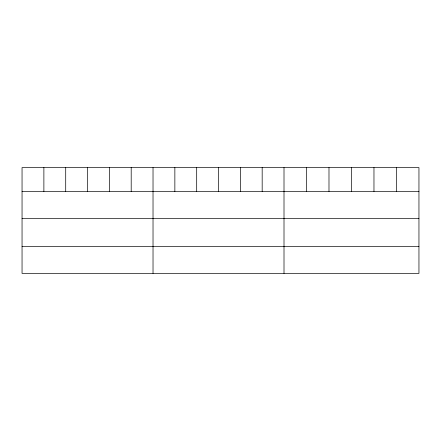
<?xml version="1.0" encoding="UTF-8"?>
<svg xmlns="http://www.w3.org/2000/svg" width="441" height="441" viewBox="0 0 441 441"><rect width="100%" height="100%" fill="white"/><g stroke="black" fill="none" stroke-linecap="round" stroke-linejoin="round"><path stroke-width="0.66" d="M418.95 191.455L418.95 273.403L22.05 273.403L22.05 167.597L418.95 167.597L418.95 191.455L22.05 191.455M22.05 218.499L418.95 218.499M22.05 246.359L418.95 246.359M396.459 167.597L396.459 191.455M373.968 167.597L373.968 191.455M351.477 167.597L351.477 191.455M328.986 167.597L328.986 191.455M306.495 167.597L306.495 191.455M284.004 167.597L284.004 273.403M262.175 167.597L262.175 191.455M240.345 167.597L240.345 191.455M218.516 167.597L218.516 191.455M196.686 167.597L196.686 191.455M174.857 167.597L174.857 191.455M153.027 167.597L153.027 273.403M131.197 167.597L131.197 191.455M109.368 167.597L109.368 191.455M87.539 167.597L87.539 191.455M65.709 167.597L65.709 191.455M43.88 167.597L43.88 191.455"/></g></svg>
